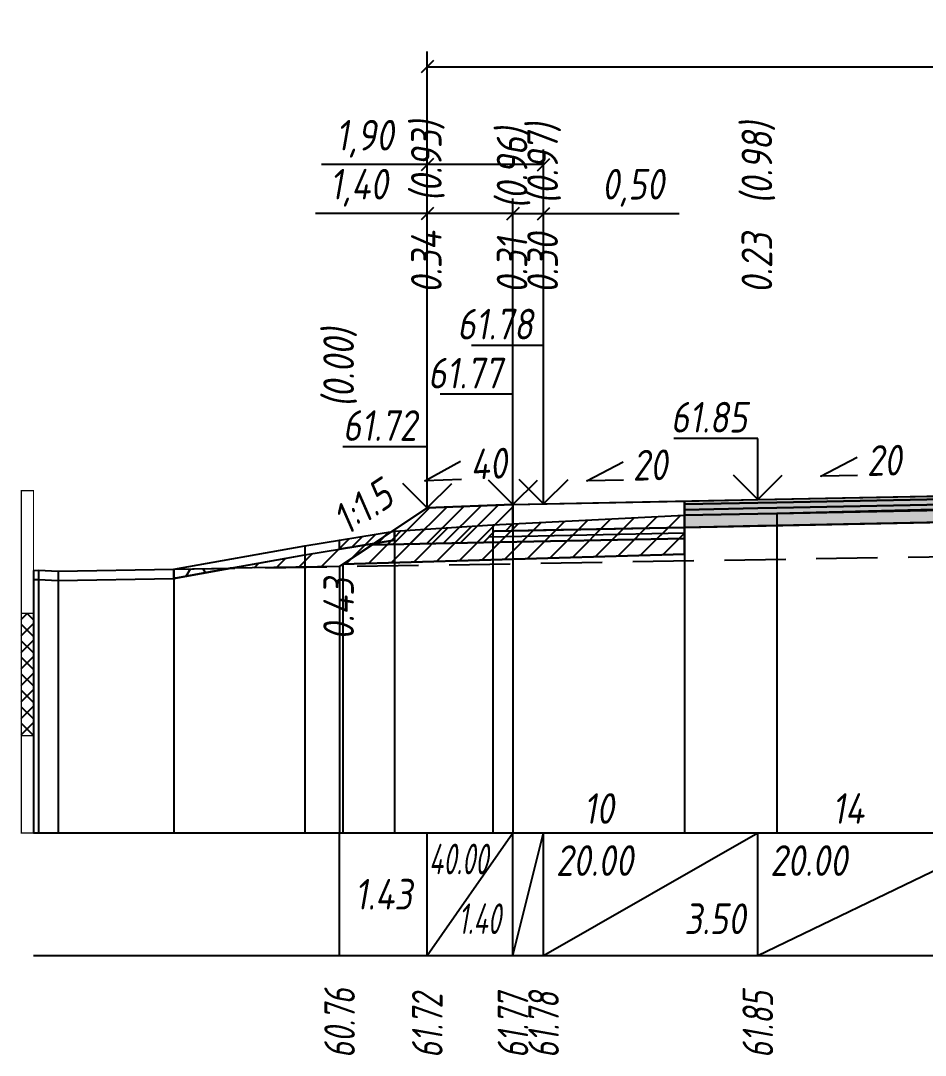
# Model space of a CAD drawing. Extents: x -717 to 1451, y -133302 to 233.
# Drawn here: x 78.9 to 152.8, y -49712.2 to -49627.7 of the extents above; entities that cross this region are included whole.
import ezdxf
from ezdxf.enums import TextEntityAlignment as Align

# ---------------------------------------------------------------- set-up
doc = ezdxf.new("R2010")
doc.units = 0
doc.linetypes.add('штриховая', pattern=[0.75, 0.5, -0.25])
for name, color, linetype in [('Интерполированный поперечник', 2, 'Continuous'), ('Код_514', 1, 'Continuous'), ('Контур_0', 7, 'Continuous'), ('Контур_2521', 7, 'Continuous'), ('Контур_2564', 7, 'Continuous'), ('Контур_2660', 7, 'Continuous'), ('Контур_2665', 7, 'Continuous'), ('Контур_400', 7, 'Continuous'), ('Контур_508', 7, 'Continuous'), ('Контур_512', 7, 'Continuous'), ('Контур_513', 7, 'Continuous'), ('Контур_818', 7, 'Continuous'), ('Красный поперечник', 1, 'Continuous'), ('Линейка абсолютных высот', 7, 'Continuous'), ('Объём_2501', 7, 'Continuous'), ('Объём_2564', 7, 'Continuous'), ('Объём_2650', 7, 'Continuous'), ('Объём_2660', 7, 'Continuous'), ('Объём_2661', 7, 'Continuous'), ('Объём_2665', 7, 'Continuous'), ('Объём_2666', 7, 'Continuous'), ('Объём_2667', 7, 'Continuous'), ('Объём_2668', 7, 'Continuous'), ('Объём_2669', 7, 'Continuous'), ('Объём_2675', 7, 'Continuous'), ('Объём_2753', 7, 'Continuous'), ('Откосы', 7, 'Continuous'), ('Отметки покрытия', 7, 'Continuous'), ('Рабочие отметки', 7, 'Continuous'), ('Рабочие отметки доп.', 7, 'Continuous'), ('Слои выравнивания', 7, 'Continuous'), ('Таблица', 7, 'Continuous'), ('Уклоны проезжей части', 7, 'Continuous'), ('Черный поперечник', 3, 'Continuous')]:
    doc.layers.add(name, color=color, linetype=linetype)
for name, color, linetype, true_color in [('Контур_2540', 2, 'Continuous', 0xffff00), ('Контур_2560', 2, 'Continuous', 0xffff00), ('Контур_2561', 7, 'Continuous', 0xff8040), ('Контур_2562', 3, 'Continuous', 0x00ff00), ('Контур_2563', 7, 'Continuous', 0xff8000), ('Контур_2570', 7, 'Continuous', 0x80ff00), ('Контур_2725', 7, 'Continuous', 0x323232), ('Контур_2736', 4, 'Continuous', 0x00ffff), ('Контур_2737', 4, 'Continuous', 0x00ffff), ('Контур_2738', 4, 'Continuous', 0x00ffff), ('Контур_2739', 4, 'Continuous', 0x00ffff), ('Контур_2741', 4, 'Continuous', 0x00ffff), ('Контур_2742', 4, 'Continuous', 0x00ffff), ('Контур_2743', 4, 'Continuous', 0x00ffff), ('Контур_2744', 7, 'Continuous', 0xa4ffff), ('Контур_2745', 7, 'Continuous', 0xa4ffff), ('Контур_2747', 4, 'Continuous', 0x00ffff), ('Контур_2748', 4, 'Continuous', 0x00ffff), ('Контур_2749', 4, 'Continuous', 0x00ffff), ('Контур_2750', 4, 'Continuous', 0x00ffff), ('Контур_2751', 4, 'Continuous', 0x00ffff), ('Контур_2752', 4, 'Continuous', 0x00ffff), ('Контур_2760', 7, 'Continuous', 0x323232), ('Контур_2761', 7, 'Continuous', 0x323232), ('Контур_2762', 7, 'Continuous', 0x323232), ('Контур_2763', 7, 'Continuous', 0x323232), ('Контур_402', 7, 'Continuous', 0xff6464), ('Контур_703', 4, 'Continuous', 0x00ffff), ('Контур_705', 4, 'Continuous', 0x00ffff), ('Контур_707', 4, 'Continuous', 0x00ffff), ('Контур_720', 131, 'Continuous', 0xaaffff), ('Объём_2500', 7, 'Continuous', 0xc0c0c0), ('Объём_2520', 7, 'Continuous', 0x80ffff), ('Объём_2540', 2, 'Continuous', 0xffff00), ('Объём_2560', 2, 'Continuous', 0xffff00), ('Объём_2561', 7, 'Continuous', 0xff8040), ('Объём_2562', 3, 'Continuous', 0x00ff00), ('Объём_2563', 7, 'Continuous', 0xff8000), ('Объём_2570', 7, 'Continuous', 0x80ff00), ('Объём_2600', 7, 'Continuous', 0x808000), ('Объём_2746', 2, 'Continuous', 0xffff00)]:
    doc.layers.add(name, color=color, linetype=linetype, true_color=true_color)
doc.styles.get("Standard").update_dxf_attribs({"font": 'txt', "height": 2.5})
doc.styles.add('М', font='romand.shx', dxfattribs={"width": 0.8, "oblique": 10, "height": 2.5})
doc.dimstyles.new('ISO-25', dxfattribs={"dimtxt": 2.5, "dimasz": 2.5, "dimexe": 1.25, "dimexo": 0.625, "dimtad": 1, "dimtxsty": 'Standard', "dimcen": 2.5, "dimadec": 0, "dimazin": 0, "dimtfac": 1, "dimtmove": 0, "dimatfit": 3, "dimfxl": 1, "dimarcsym": 0})

# ---------------------------------------------------------------- blocks, each defined once
blk = doc.blocks.new('_Oblique')
at = {"color": 0, "linetype": 'ByBlock', "lineweight": -2}
blk.add_line((-0.5, -0.5), (0.5, 0.5), dxfattribs=at)
blk = doc.blocks.new('*D1179')
at = {"color": 0, "lineweight": -2, "transparency": 16777216}
for p, q in [((112.165, -49666.902), (112.165, -49642.182)), ((119.165, -49666.622), (119.165, -49642.182)), ((112.165, -49643.432), (103.03, -49643.432)), ((119.165, -49643.432), (112.165, -49643.432))]:
    blk.add_line(p, q, dxfattribs=at)
at = {"layer": 'Defpoints', "color": 0, "transparency": 16777216}
for p in [(119.165, -49643.432), (112.165, -49667.527), (119.165, -49667.247)]:
    blk.add_point(p, dxfattribs=at)
at = {"color": 0, "lineweight": -2, "transparency": 16777216, "rotation": 180}
blk.add_blockref('_Oblique', (112.165, -49643.432), dxfattribs=at)
at = {"color": 0, "lineweight": -2, "transparency": 16777216}
blk.add_blockref('_Oblique', (119.165, -49643.432), dxfattribs=at)
at = {"color": 0, "transparency": 16777216, "insert": (106.57, -49641.319), "char_height": 2.5, "width": 8.75, "attachment_point": 5, "style": 'М'}
blk.add_mtext('1,40', dxfattribs=at)
blk = doc.blocks.new('*D1181')
at = {"color": 0, "lineweight": -2, "transparency": 16777216}
for p, q in [((119.165, -49666.622), (119.165, -49642.182)), ((121.665, -49666.572), (121.665, -49642.182)), ((119.165, -49643.432), (121.665, -49643.432)), ((121.665, -49643.432), (132.736, -49643.432))]:
    blk.add_line(p, q, dxfattribs=at)
at = {"layer": 'Defpoints', "color": 0, "transparency": 16777216}
for p in [(121.665, -49643.432), (119.165, -49667.247), (121.665, -49667.197)]:
    blk.add_point(p, dxfattribs=at)
at = {"color": 0, "lineweight": -2, "transparency": 16777216, "rotation": 180}
blk.add_blockref('_Oblique', (119.165, -49643.432), dxfattribs=at)
at = {"color": 0, "lineweight": -2, "transparency": 16777216}
blk.add_blockref('_Oblique', (121.665, -49643.432), dxfattribs=at)
at = {"color": 0, "transparency": 16777216, "insert": (128.974, -49641.319), "char_height": 2.5, "width": 9.16667, "attachment_point": 5, "style": 'М'}
blk.add_mtext('0,50', dxfattribs=at)
blk = doc.blocks.new('*D1184')
at = {"color": 0, "lineweight": -2, "transparency": 16777216}
for p, q in [((112.165, -49666.902), (112.165, -49638.182)), ((121.665, -49666.572), (121.665, -49638.182)), ((112.165, -49639.432), (103.516, -49639.432)), ((121.665, -49639.432), (112.165, -49639.432))]:
    blk.add_line(p, q, dxfattribs=at)
at = {"layer": 'Defpoints', "color": 0, "transparency": 16777216}
for p in [(121.665, -49639.432), (112.165, -49667.527), (121.665, -49667.197)]:
    blk.add_point(p, dxfattribs=at)
at = {"color": 0, "lineweight": -2, "transparency": 16777216, "rotation": 180}
blk.add_blockref('_Oblique', (112.165, -49639.432), dxfattribs=at)
at = {"color": 0, "lineweight": -2, "transparency": 16777216}
blk.add_blockref('_Oblique', (121.665, -49639.432), dxfattribs=at)
at = {"color": 0, "transparency": 16777216, "insert": (107.056, -49637.319), "char_height": 2.5, "width": 8.75, "attachment_point": 5, "style": 'М'}
blk.add_mtext('1,90', dxfattribs=at)
blk = doc.blocks.new('*D1185')
at = {"color": 0, "lineweight": -2, "transparency": 16777216}
for p, q in [((112.165, -49666.902), (112.165, -49630.182)), ((207.665, -49666.902), (207.665, -49630.182)), ((112.165, -49631.432), (207.665, -49631.432))]:
    blk.add_line(p, q, dxfattribs=at)
at = {"layer": 'Defpoints', "color": 0, "transparency": 16777216}
for p in [(207.665, -49631.432), (112.165, -49667.527), (207.665, -49667.527)]:
    blk.add_point(p, dxfattribs=at)
at = {"color": 0, "lineweight": -2, "transparency": 16777216, "rotation": 180}
blk.add_blockref('_Oblique', (112.165, -49631.432), dxfattribs=at)
at = {"color": 0, "lineweight": -2, "transparency": 16777216}
blk.add_blockref('_Oblique', (207.665, -49631.432), dxfattribs=at)
at = {"color": 0, "transparency": 16777216, "insert": (159.915, -49629.319), "char_height": 2.5, "width": 10.41667, "attachment_point": 5, "style": 'М'}
blk.add_mtext('19,10', dxfattribs=at)

msp = doc.modelspace()

# ---------------------------------------------------------------- hatches: boundary and pattern name
at = {"layer": 'Линейка абсолютных высот'}
h = msp.add_hatch(dxfattribs=at)
h.set_pattern_fill('ANSI37', scale=0.3, style=0)
h.set_pattern_definition([(45.0000013, (0, 0), (-0.67351924, 0.673519211), []), (135.0000003, (0, 0), (-0.673519222, -0.67351923), [])])
h.paths.add_polyline_path([(80, -49686.058), (80, -49676.058), (79, -49676.058), (79, -49686.058)])
at = {"layer": 'Объём_2563'}
h = msp.add_hatch(dxfattribs=at)
h.set_pattern_fill('ANSI31', color=256, scale=0.3)
h.paths.add_polyline_path([(112.165, -49667.464), (119.165, -49667.184), (119.165, -49669.334), (117.665, -49669.364), (116.747, -49670.283), (107.665, -49670.464)])
at = {"layer": 'Объём_2570'}
h = msp.add_hatch(dxfattribs=at)
h.set_pattern_fill('ANSI31', color=256, scale=0.2)
h.paths.add_polyline_path([(105, -49670.833), (105, -49670.083), (109.483, -49669.349), (109.483, -49670.099)])
at = {"layer": 'Объём_2600'}
h = msp.add_hatch(dxfattribs=at)
h.set_pattern_fill('ANSI31', color=6, scale=0.4)
h.paths.add_polyline_path([(117.51, -49668.831), (133.176, -49668.054), (133.176, -49671.221), (105.274, -49672.058), (105, -49672.241), (96.064, -49672.389), (102.153, -49671.299), (109.483, -49670.099), (109.483, -49669.349)])
h = msp.add_hatch(dxfattribs=at)
h.set_pattern_fill('HONEY', color=5, scale=0.3)
h.paths.add_polyline_path([(91.448, -49673.215), (91.448, -49672.465), (96.064, -49672.389)])
at = {"layer": 'Слои выравнивания'}
for color, points in [(2, [(133.176, -49666.904), (139.165, -49666.784), (140.715, -49666.753), (155.692, -49666.454), (158.812, -49666.391), (159.915, -49666.369), (159.915, -49666.619), (158.812, -49666.641), (155.692, -49666.704), (140.715, -49667.003), (139.165, -49667.034), (133.176, -49667.154)]), (3, [(133.176, -49667.154), (139.165, -49667.034), (140.715, -49667.003), (155.692, -49666.704), (158.812, -49666.641), (159.915, -49666.619), (159.915, -49667.069), (158.812, -49667.091), (155.692, -49667.154), (140.715, -49667.453), (139.165, -49667.484), (133.176, -49667.604)]), (4, [(133.176, -49667.604), (139.165, -49667.484), (140.715, -49667.453), (155.692, -49667.154), (158.812, -49667.091), (159.915, -49667.069), (159.915, -49667.519), (158.812, -49667.541), (155.692, -49667.604), (140.715, -49667.903), (139.165, -49667.934), (133.176, -49668.054)]), (5, [(133.176, -49668.054), (139.165, -49667.934), (140.715, -49667.903), (155.692, -49667.604), (158.812, -49667.541), (159.915, -49667.519), (159.915, -49668.519), (158.812, -49668.541), (155.692, -49668.604), (140.715, -49668.903), (139.165, -49668.934), (133.176, -49669.054)])]:
    msp.add_hatch(color=color, dxfattribs=at).paths.add_polyline_path(points)

# ---------------------------------------------------------------- linework, layer by layer
at = {"layer": 'Интерполированный поперечник', "linetype": 'штриховая', "ltscale": 10, "flags": 128}
msp.add_lwpolyline([(91.448, -49672.465), (209.71, -49670.513)], dxfattribs=at)
at = {"layer": 'Код_514'}
for p, q in [((105, -49704), (105, -49694)), ((112.165, -49704), (112.165, -49694)), ((112.165, -49704), (119.165, -49694)), ((119.165, -49704), (119.165, -49694)), ((119.165, -49704), (121.665, -49694)), ((121.665, -49704), (121.665, -49694)), ((121.665, -49704), (139.165, -49694)), ((139.165, -49704), (139.165, -49694)), ((139.165, -49704), (159.915, -49694))]:
    msp.add_line(p, q, dxfattribs=at)
at = {"layer": 'Контур_0', "flags": 128}
for points in [[(112.165, -49667.464), (105, -49672.241), (105, -49672.241), (105, -49672.241), (105, -49672.241), (105, -49672.241), (105, -49672.241), (105, -49672.241), (105, -49672.241), (105, -49672.241), (105, -49672.241), (105, -49672.241), (105, -49672.241), (105, -49672.241), (105, -49672.241), (105, -49672.241)], [(112.165, -49667.464), (105, -49672.241), (105, -49672.241), (105, -49672.241), (105, -49672.241), (105, -49672.241), (105, -49672.241), (105, -49672.241), (105, -49672.241), (105, -49672.241), (105, -49672.241), (105, -49672.241), (105, -49672.241), (105, -49672.241), (105, -49672.241), (105, -49672.241), (105, -49672.241), (105, -49672.241), (105, -49672.241), (105, -49672.241), (105, -49672.241), (105, -49672.241), (105, -49672.241), (105, -49672.241), (105, -49672.241), (105, -49672.241), (105, -49672.241), (105, -49672.241), (105, -49672.241), (105, -49672.241)], [(121.665, -49669.284), (119.165, -49669.334), (119.165, -49667.184), (133.176, -49666.904), (133.176, -49669.054), (121.665, -49669.284), (121.665, -49669.284)], [(117.665, -49669.364), (133.176, -49669.054), (133.176, -49669.954), (116.747, -49670.283), (117.665, -49669.364), (117.665, -49669.364)], [(107.665, -49670.464), (116.747, -49670.283), (117.665, -49669.364), (119.165, -49669.334)]]:
    msp.add_lwpolyline(points, dxfattribs=at)
at = {"layer": 'Контур_2521', "color": 250, "flags": 128}
msp.add_lwpolyline([(117.206, -49669.823), (133.176, -49669.504)], dxfattribs=at)
at = {"layer": 'Контур_2540', "flags": 128}
msp.add_lwpolyline([(116.747, -49670.283), (133.176, -49669.954), (133.176, -49671.221), (105.274, -49672.058), (107.665, -49670.464), (116.747, -49670.283), (116.747, -49670.283)], dxfattribs=at)
at = {"layer": 'Контур_2560', "flags": 128}
msp.add_lwpolyline([(112.165, -49667.464), (112.165, -49667.464), (112.165, -49667.464), (119.165, -49667.184)], dxfattribs=at)
at = {"layer": 'Контур_2561', "flags": 128}
msp.add_lwpolyline([(119.165, -49667.184), (119.165, -49667.184), (112.165, -49667.464), (112.165, -49667.464), (119.165, -49667.184)], dxfattribs=at)
at = {"layer": 'Контур_2562', "flags": 128}
msp.add_lwpolyline([(112.165, -49667.464), (112.165, -49667.464), (112.165, -49667.464), (112.165, -49667.464), (112.165, -49667.464)], dxfattribs=at)
at = {"layer": 'Контур_2563', "flags": 128}
msp.add_lwpolyline([(112.165, -49667.464), (119.165, -49667.184), (119.165, -49669.334), (117.665, -49669.364), (116.747, -49670.283), (107.665, -49670.464), (112.165, -49667.464), (112.165, -49667.464)], dxfattribs=at)
at = {"layer": 'Контур_2564', "flags": 128}
msp.add_lwpolyline([(112.165, -49667.464), (119.165, -49667.184)], dxfattribs=at)
at = {"layer": 'Контур_2570', "flags": 128}
msp.add_lwpolyline([(80, -49673.314), (80.41, -49673.296), (82.025, -49673.382), (91.448, -49673.215), (91.448, -49673.215), (102.153, -49671.299), (109.483, -49670.099), (109.483, -49669.349), (117.51, -49668.831), (133.176, -49668.054), (140.715, -49667.875), (155.692, -49667.496), (159.915, -49667.557), (171.038, -49667.719), (178.952, -49667.866), (193.088, -49668.851), (201.285, -49669.198), (201.285, -49669.948), (206.608, -49670.789), (209.71, -49671.263), (209.71, -49671.263), (214.049, -49670.944), (243.672, -49668.879), (251.478, -49668.562)], dxfattribs=at)
at = {"layer": 'Контур_2660', "flags": 128}
msp.add_lwpolyline([(105.274, -49672.058), (133.176, -49671.221)], dxfattribs=at)
at = {"layer": 'Контур_2665', "flags": 128}
msp.add_lwpolyline([(112.165, -49667.464), (112.165, -49667.464)], dxfattribs=at)
at = {"layer": 'Контур_2725', "flags": 128}
msp.add_lwpolyline([(133.176, -49669.054), (139.165, -49668.934), (140.715, -49668.903), (155.692, -49668.604), (158.812, -49668.541), (159.915, -49668.519), (166.922, -49668.659), (171.038, -49668.742), (178.952, -49668.9)], dxfattribs=at)
at = {"layer": 'Контур_2736', "flags": 128}
msp.add_lwpolyline([(112.165, -49667.464), (105, -49672.241)], dxfattribs=at)
at = {"layer": 'Контур_2737', "flags": 128}
msp.add_lwpolyline([(105, -49672.241), (105, -49672.241)], dxfattribs=at)
at = {"layer": 'Контур_2738', "flags": 128}
msp.add_lwpolyline([(105, -49672.241), (105, -49672.241)], dxfattribs=at)
at = {"layer": 'Контур_2739', "flags": 128}
msp.add_lwpolyline([(105, -49672.241), (105, -49672.241)], dxfattribs=at)
at = {"layer": 'Контур_2741', "flags": 128}
msp.add_lwpolyline([(105, -49672.241), (105, -49672.241)], dxfattribs=at)
at = {"layer": 'Контур_2742', "flags": 128}
msp.add_lwpolyline([(105, -49672.241), (105, -49672.241)], dxfattribs=at)
at = {"layer": 'Контур_2743', "flags": 128}
msp.add_lwpolyline([(105, -49672.241), (105, -49672.241)], dxfattribs=at)
at = {"layer": 'Контур_2744', "flags": 128}
msp.add_lwpolyline([(105, -49672.241), (105, -49672.241)], dxfattribs=at)
msp.add_lwpolyline([(105, -49672.241), (105, -49672.241)], dxfattribs=at)
msp.add_lwpolyline([(105, -49672.241), (105, -49672.241)], dxfattribs=at)
msp.add_lwpolyline([(105, -49672.241), (105, -49672.241)], dxfattribs=at)
msp.add_lwpolyline([(105, -49672.241), (105, -49672.241)], dxfattribs=at)
msp.add_lwpolyline([(105, -49672.241), (105, -49672.241)], dxfattribs=at)
at = {"layer": 'Контур_2745', "flags": 128}
msp.add_lwpolyline([(105, -49672.241), (105, -49672.241)], dxfattribs=at)
msp.add_lwpolyline([(105, -49672.241), (105, -49672.241)], dxfattribs=at)
msp.add_lwpolyline([(105, -49672.241), (105, -49672.241)], dxfattribs=at)
msp.add_lwpolyline([(105, -49672.241), (105, -49672.241)], dxfattribs=at)
msp.add_lwpolyline([(105, -49672.241), (105, -49672.241)], dxfattribs=at)
msp.add_lwpolyline([(105, -49672.241), (105, -49672.241)], dxfattribs=at)
at = {"layer": 'Контур_2747', "flags": 128}
msp.add_lwpolyline([(105, -49672.241), (105, -49672.241)], dxfattribs=at)
at = {"layer": 'Контур_2748', "flags": 128}
msp.add_lwpolyline([(105, -49672.241), (105, -49672.241)], dxfattribs=at)
at = {"layer": 'Контур_2749', "flags": 128}
msp.add_lwpolyline([(105, -49672.241), (105, -49672.241)], dxfattribs=at)
at = {"layer": 'Контур_2750', "flags": 128}
msp.add_lwpolyline([(105, -49672.241), (105, -49672.241)], dxfattribs=at)
at = {"layer": 'Контур_2751', "flags": 128}
msp.add_lwpolyline([(105, -49672.241), (105, -49672.241)], dxfattribs=at)
at = {"layer": 'Контур_2752', "flags": 128}
msp.add_lwpolyline([(105, -49672.241), (105, -49672.241)], dxfattribs=at)
at = {"layer": 'Контур_2760', "flags": 128}
msp.add_lwpolyline([(133.176, -49666.904), (139.165, -49666.784), (140.715, -49666.753), (155.692, -49666.454), (158.812, -49666.391), (159.915, -49666.369), (166.922, -49666.509), (171.038, -49666.592), (178.952, -49666.75)], dxfattribs=at)
at = {"layer": 'Контур_2761', "flags": 128}
msp.add_lwpolyline([(133.176, -49667.154), (139.165, -49667.034), (140.715, -49667.003), (155.692, -49666.704), (158.812, -49666.641), (159.915, -49666.619), (166.922, -49666.759), (171.038, -49666.842), (178.952, -49667)], dxfattribs=at)
at = {"layer": 'Контур_2762', "flags": 128}
msp.add_lwpolyline([(133.176, -49667.604), (139.165, -49667.484), (140.715, -49667.453), (155.692, -49667.154), (158.812, -49667.091), (159.915, -49667.069), (166.922, -49667.209), (171.038, -49667.292), (178.952, -49667.45)], dxfattribs=at)
at = {"layer": 'Контур_2763', "flags": 128}
msp.add_lwpolyline([(133.176, -49668.054), (139.165, -49667.934), (140.715, -49667.903), (155.692, -49667.604), (158.812, -49667.541), (159.915, -49667.519), (166.922, -49667.659), (171.038, -49667.742), (178.952, -49667.9)], dxfattribs=at)
at = {"layer": 'Контур_400', "flags": 128}
msp.add_lwpolyline([(119.165, -49667.184), (121.665, -49667.134), (121.665, -49667.134), (121.665, -49667.134), (121.665, -49667.134), (121.665, -49667.134), (121.665, -49667.134), (139.165, -49666.784), (159.915, -49666.369)], dxfattribs=at)
at = {"layer": 'Контур_402', "flags": 128}
msp.add_lwpolyline([(105.274, -49672.058), (133.176, -49671.221), (133.176, -49669.054), (159.915, -49668.519), (178.952, -49668.9), (178.952, -49670.99), (214.557, -49672.058)], dxfattribs=at)
at = {"layer": 'Контур_508', "flags": 128}
msp.add_lwpolyline([(105, -49672.241), (105.274, -49672.058), (133.176, -49671.221), (133.176, -49669.054), (159.915, -49668.519), (178.952, -49668.9), (178.952, -49670.99), (214.557, -49672.058), (217.469, -49674), (219.469, -49674), (226.478, -49669.327)], dxfattribs=at)
at = {"layer": 'Контур_512', "flags": 128}
msp.add_lwpolyline([(105, -49672.241), (105.274, -49672.058), (133.176, -49671.221)], dxfattribs=at)
at = {"layer": 'Контур_513', "flags": 128}
msp.add_lwpolyline([(105, -49672.241), (105.274, -49672.058), (133.176, -49671.221), (133.176, -49669.054), (159.915, -49668.519), (178.952, -49668.9), (178.952, -49670.99), (214.557, -49672.058), (217.469, -49674), (219.469, -49674), (226.478, -49669.327)], dxfattribs=at)
at = {"layer": 'Контур_703', "flags": 128}
for points in [[(112.165, -49667.464), (105, -49672.241)], [(105, -49672.241), (105, -49672.241)]]:
    msp.add_lwpolyline(points, dxfattribs=at)
at = {"layer": 'Контур_705', "flags": 128}
msp.add_lwpolyline([(105, -49672.241), (105, -49672.241)], dxfattribs=at)
at = {"layer": 'Контур_707', "flags": 128}
msp.add_lwpolyline([(105, -49672.241), (105, -49672.241)], dxfattribs=at)
at = {"layer": 'Контур_720', "flags": 128}
msp.add_lwpolyline([(105, -49672.241), (105, -49672.241)], dxfattribs=at)
at = {"layer": 'Контур_818', "flags": 128}
msp.add_lwpolyline([(105, -49670.833), (109.483, -49670.099), (109.483, -49669.349), (117.51, -49668.831), (133.176, -49668.054), (140.715, -49667.875), (155.692, -49667.496), (159.915, -49667.557), (171.038, -49667.719), (178.952, -49667.866), (193.088, -49668.851), (201.285, -49669.198), (201.285, -49669.948), (206.608, -49670.789), (209.71, -49671.263), (209.71, -49671.263), (214.049, -49670.944), (226.478, -49670.077)], dxfattribs=at)
at = {"layer": 'Красный поперечник'}
for p, q in [((121.665, -49667.134), (139.165, -49666.784)), ((139.165, -49666.784), (159.915, -49666.369)), ((105, -49672.241), (112.165, -49667.464)), ((112.165, -49667.464), (119.165, -49667.184)), ((119.165, -49667.184), (121.665, -49667.134)), ((133.176, -49671.221), (133.176, -49694)), ((105, -49672.241), (105, -49694)), ((105.274, -49672.058), (105.274, -49694))]:
    msp.add_line(p, q, dxfattribs=at)
at = {"layer": 'Линейка абсолютных высот', "color": 7, "const_width": 0.1, "flags": 128}
for points in [[(80, -49676.058), (80, -49666.058), (79, -49666.058), (79, -49676.058), (80, -49676.058)], [(80, -49686.058), (80, -49676.058), (79, -49676.058), (79, -49686.058), (80, -49686.058)], [(80, -49694), (80, -49686.058), (79, -49686.058), (79, -49694), (80, -49694)]]:
    msp.add_lwpolyline(points, dxfattribs=at)
at = {"layer": 'Объём_2500', "flags": 128}
msp.add_lwpolyline([(121.665, -49669.284), (119.165, -49669.334), (119.165, -49667.184), (133.176, -49666.904), (133.176, -49669.054), (121.665, -49669.284), (121.665, -49669.284)], dxfattribs=at)
at = {"layer": 'Объём_2501', "flags": 128}
msp.add_lwpolyline([(119.165, -49667.184), (121.665, -49667.134), (121.665, -49667.134), (121.665, -49667.134), (121.665, -49667.134), (121.665, -49667.134), (121.665, -49667.134), (139.165, -49666.784), (159.915, -49666.369)], dxfattribs=at)
at = {"layer": 'Объём_2520', "color": 250, "flags": 128}
msp.add_lwpolyline([(117.665, -49669.364), (133.176, -49669.054), (133.176, -49669.954), (116.747, -49670.283), (117.665, -49669.364), (117.665, -49669.364)], dxfattribs=at)
at = {"layer": 'Объём_2540', "flags": 128}
msp.add_lwpolyline([(116.747, -49670.283), (133.176, -49669.954), (133.176, -49671.221), (105.274, -49672.058), (107.665, -49670.464), (116.747, -49670.283), (116.747, -49670.283)], dxfattribs=at)
at = {"layer": 'Объём_2560', "flags": 128}
msp.add_lwpolyline([(112.165, -49667.464), (112.165, -49667.464), (112.165, -49667.464), (119.165, -49667.184)], dxfattribs=at)
at = {"layer": 'Объём_2561', "flags": 128}
msp.add_lwpolyline([(119.165, -49667.184), (119.165, -49667.184), (112.165, -49667.464), (112.165, -49667.464), (119.165, -49667.184)], dxfattribs=at)
at = {"layer": 'Объём_2562', "flags": 128}
msp.add_lwpolyline([(112.165, -49667.464), (112.165, -49667.464), (112.165, -49667.464), (112.165, -49667.464), (112.165, -49667.464)], dxfattribs=at)
at = {"layer": 'Объём_2563', "color": 250, "flags": 128}
msp.add_lwpolyline([(112.165, -49667.464), (119.165, -49667.184), (119.165, -49669.334), (117.665, -49669.364), (116.747, -49670.283), (107.665, -49670.464), (112.165, -49667.464), (112.165, -49667.464)], dxfattribs=at)
at = {"layer": 'Объём_2564', "flags": 128}
msp.add_lwpolyline([(112.165, -49667.464), (119.165, -49667.184)], dxfattribs=at)
at = {"layer": 'Объём_2570', "flags": 128}
msp.add_lwpolyline([(105, -49670.833), (105, -49670.083), (109.483, -49669.349), (109.483, -49670.099), (105, -49670.833), (105, -49670.833)], dxfattribs=at)
at = {"layer": 'Объём_2600', "color": 5, "flags": 128}
msp.add_lwpolyline([(91.448, -49673.215), (91.448, -49672.465), (96.064, -49672.389), (91.448, -49673.215), (91.448, -49673.215)], dxfattribs=at)
at = {"layer": 'Объём_2650', "color": 6, "flags": 128}
msp.add_lwpolyline([(117.51, -49668.831), (133.176, -49668.054), (133.176, -49671.221), (105.274, -49672.058), (105, -49672.241), (96.064, -49672.389), (102.153, -49671.299), (109.483, -49670.099), (109.483, -49669.349), (117.51, -49668.831), (117.51, -49668.831)], dxfattribs=at)
at = {"layer": 'Объём_2660', "flags": 128}
msp.add_lwpolyline([(105.274, -49672.058), (133.176, -49671.221)], dxfattribs=at)
at = {"layer": 'Объём_2661', "flags": 128}
msp.add_lwpolyline([(112.165, -49667.464), (105, -49672.241)], dxfattribs=at)
at = {"layer": 'Объём_2665', "flags": 128}
msp.add_lwpolyline([(112.165, -49667.464), (112.165, -49667.464)], dxfattribs=at)
at = {"layer": 'Объём_2666', "flags": 128}
msp.add_lwpolyline([(112.165, -49667.464), (105, -49672.241)], dxfattribs=at)
at = {"layer": 'Объём_2667', "flags": 128}
msp.add_lwpolyline([(105, -49672.241), (105, -49672.241)], dxfattribs=at)
msp.add_lwpolyline([(105, -49672.241), (105, -49672.241)], dxfattribs=at)
at = {"layer": 'Объём_2668', "flags": 128}
msp.add_lwpolyline([(105, -49672.241), (105, -49672.241)], dxfattribs=at)
msp.add_lwpolyline([(105, -49672.241), (105, -49672.241)], dxfattribs=at)
at = {"layer": 'Объём_2669', "flags": 128}
msp.add_lwpolyline([(105, -49672.241), (105, -49672.241)], dxfattribs=at)
msp.add_lwpolyline([(105, -49672.241), (105, -49672.241)], dxfattribs=at)
at = {"layer": 'Объём_2675', "flags": 128}
msp.add_lwpolyline([(105, -49672.241), (105, -49672.241)], dxfattribs=at)
msp.add_lwpolyline([(105, -49672.241), (105, -49672.241)], dxfattribs=at)
msp.add_lwpolyline([(105, -49672.241), (105, -49672.241)], dxfattribs=at)
msp.add_lwpolyline([(105, -49672.241), (105, -49672.241)], dxfattribs=at)
msp.add_lwpolyline([(105, -49672.241), (105, -49672.241)], dxfattribs=at)
msp.add_lwpolyline([(105, -49672.241), (105, -49672.241)], dxfattribs=at)
msp.add_lwpolyline([(105, -49672.241), (105, -49672.241)], dxfattribs=at)
msp.add_lwpolyline([(105, -49672.241), (105, -49672.241)], dxfattribs=at)
msp.add_lwpolyline([(105, -49672.241), (105, -49672.241)], dxfattribs=at)
msp.add_lwpolyline([(105, -49672.241), (105, -49672.241)], dxfattribs=at)
msp.add_lwpolyline([(105, -49672.241), (105, -49672.241)], dxfattribs=at)
msp.add_lwpolyline([(105, -49672.241), (105, -49672.241)], dxfattribs=at)
at = {"layer": 'Объём_2746', "flags": 128}
msp.add_lwpolyline([(109.483, -49670.099), (109.483, -49669.349), (117.51, -49668.831), (133.176, -49668.054), (133.176, -49671.221), (105.274, -49672.058), (107.8, -49670.374), (109.483, -49670.099), (109.483, -49670.099)], dxfattribs=at)
at = {"layer": 'Объём_2753', "flags": 128}
msp.add_lwpolyline([(133.176, -49666.904), (133.176, -49666.904)], dxfattribs=at)
at = {"layer": 'Откосы', "color": 1, "flags": 128}
for points in [[(147.315, -49664.81), (144.315, -49664.87), (147.285, -49663.31)], [(114.95, -49665.13), (111.952, -49665.25), (114.89, -49663.631)], [(128.19, -49665.192), (125.19, -49665.252), (128.16, -49663.693)]]:
    msp.add_lwpolyline(points, dxfattribs=at)
at = {"layer": 'Отметки покрытия', "color": 1}
for p, q in [((121.665, -49654.184), (115.765, -49654.184)), ((121.665, -49667.134), (121.665, -49654.184)), ((119.165, -49658.184), (113.215, -49658.184)), ((119.165, -49667.184), (119.165, -49658.184)), ((112.165, -49662.464), (105.265, -49662.464)), ((112.165, -49667.464), (112.165, -49662.464)), ((139.165, -49661.784), (132.315, -49661.784)), ((139.165, -49666.784), (139.165, -49661.784)), ((139.165, -49666.784), (137.165, -49664.784)), ((139.165, -49666.784), (141.165, -49664.784)), ((112.165, -49667.464), (110.165, -49665.464)), ((112.165, -49667.464), (114.165, -49665.464)), ((119.165, -49667.184), (117.165, -49665.184)), ((119.165, -49667.184), (121.165, -49665.184)), ((121.665, -49667.134), (119.665, -49665.134)), ((121.665, -49667.134), (123.665, -49665.134))]:
    msp.add_line(p, q, dxfattribs=at)
at = {"layer": 'Слои выравнивания'}
for p, q in [((119.165, -49667.184), (119.165, -49694)), ((133.176, -49666.904), (133.176, -49694))]:
    msp.add_line(p, q, dxfattribs=at)
at = {"layer": 'Слои выравнивания', "color": 2, "flags": 128}
msp.add_lwpolyline([(133.176, -49666.904), (139.165, -49666.784), (140.715, -49666.753), (155.692, -49666.454), (158.812, -49666.391), (159.915, -49666.369), (159.915, -49666.619), (158.812, -49666.641), (155.692, -49666.704), (140.715, -49667.003), (139.165, -49667.034), (133.176, -49667.154)], close=True, dxfattribs=at)
at = {"layer": 'Слои выравнивания', "color": 3, "flags": 128}
msp.add_lwpolyline([(133.176, -49667.154), (139.165, -49667.034), (140.715, -49667.003), (155.692, -49666.704), (158.812, -49666.641), (159.915, -49666.619), (159.915, -49667.069), (158.812, -49667.091), (155.692, -49667.154), (140.715, -49667.453), (139.165, -49667.484), (133.176, -49667.604)], close=True, dxfattribs=at)
at = {"layer": 'Слои выравнивания', "color": 4, "flags": 128}
msp.add_lwpolyline([(133.176, -49667.604), (139.165, -49667.484), (140.715, -49667.453), (155.692, -49667.154), (158.812, -49667.091), (159.915, -49667.069), (159.915, -49667.519), (158.812, -49667.541), (155.692, -49667.604), (140.715, -49667.903), (139.165, -49667.934), (133.176, -49668.054)], close=True, dxfattribs=at)
at = {"layer": 'Слои выравнивания', "color": 5, "flags": 128}
msp.add_lwpolyline([(133.176, -49668.054), (139.165, -49667.934), (140.715, -49667.903), (155.692, -49667.604), (158.812, -49667.541), (159.915, -49667.519), (159.915, -49668.519), (158.812, -49668.541), (155.692, -49668.604), (140.715, -49668.903), (139.165, -49668.934), (133.176, -49669.054)], close=True, dxfattribs=at)
at = {"layer": 'Таблица'}
for p, q in [((80, -49694), (251.478, -49694)), ((80, -49704), (251.478, -49704))]:
    msp.add_line(p, q, dxfattribs=at)
at = {"layer": 'Черный поперечник', "color": 7}
for p, q in [((133.176, -49668.054), (133.176, -49694)), ((140.715, -49667.875), (140.715, -49694)), ((117.51, -49668.831), (117.51, -49694)), ((109.483, -49669.349), (109.483, -49694)), ((102.153, -49670.549), (102.153, -49694)), ((80, -49672.564), (80, -49694)), ((80.41, -49672.546), (80.41, -49694)), ((82.025, -49672.632), (82.025, -49694)), ((91.448, -49672.465), (91.448, -49694))]:
    msp.add_line(p, q, dxfattribs=at)
at = {"layer": 'Черный поперечник', "flags": 128}
msp.add_lwpolyline([(80, -49672.564), (80.41, -49672.546), (82.025, -49672.632), (91.448, -49672.465), (102.153, -49670.549), (109.483, -49669.349), (117.51, -49668.831), (133.176, -49668.054), (140.715, -49667.875), (155.692, -49667.496), (159.915, -49667.557), (171.038, -49667.719), (178.952, -49667.866), (193.088, -49668.851), (201.285, -49669.198), (206.608, -49670.039), (209.71, -49670.513), (214.049, -49670.194), (243.672, -49668.129), (251.478, -49667.812)], dxfattribs=at)

# ---------------------------------------------------------------- texts
at = {"layer": 'Код_514', "style": 'М', "oblique": 10}
for s, width, p in [('40.00', 0.6, (112.288, -49694.875)), ('20.00', 0.8, (122.665, -49695)), ('20.00', 0.8, (140.165, -49695))]:
    msp.add_text(s, height=2.5, dxfattribs=dict(at, width=width)).set_placement(p, align=Align.TOP_LEFT)
at = {"layer": 'Код_514', "style": 'М', "oblique": 10, "width": 0.8}
msp.add_text('1.43', height=2.5, dxfattribs=at).set_placement((108.583, -49699), align=Align.MIDDLE_CENTER)
at = {"layer": 'Код_514', "style": 'М', "oblique": 10}
for s, width, p in [('1.40', 0.6, (118.165, -49703)), ('3.50', 0.8, (138.165, -49703))]:
    msp.add_text(s, height=2.5, dxfattribs=dict(at, width=width)).set_placement(p, align=Align.BOTTOM_RIGHT)
at = {"layer": 'Код_514', "style": 'М', "oblique": 10, "width": 0.7}
for s, p in [('60.76', (105, -49712.382)), ('61.72', (112.165, -49712.382)), ('61.77', (119.165, -49712.382)), ('61.78', (121.665, -49712.382)), ('61.85', (139.165, -49712.382))]:
    msp.add_text(s, height=2.5, rotation=90, dxfattribs=at).set_placement(p, align=Align.MIDDLE_LEFT)
at = {"layer": 'Отметки покрытия', "color": 1, "style": 'М', "oblique": 10, "width": 0.8}
for s, p in [('61.78', (120.806, -49654.453)), ('61.77', (118.306, -49658.453)), ('61.85', (138.306, -49662.053)), ('61.72', (111.306, -49662.733))]:
    msp.add_text(s, height=2.5, dxfattribs=at).set_placement(p, align=Align.BOTTOM_RIGHT)
at = {"layer": 'Рабочие отметки', "color": 1, "style": 'М', "oblique": 10, "width": 0.8}
for s, p in [('0.34', (112.087, -49649.934)), ('0.23', (139.087, -49649.934)), ('0.31', (119.087, -49649.934)), ('0.30', (121.587, -49649.934))]:
    msp.add_text(s, height=2.5, rotation=90, dxfattribs=at).set_placement(p, align=Align.MIDDLE_LEFT)
msp.add_text('0.43', height=2.5, rotation=90, dxfattribs=at).set_placement((104.922, -49673.172), align=Align.MIDDLE_RIGHT)
at = {"layer": 'Рабочие отметки доп.', "color": 1, "style": 'М', "oblique": 10, "width": 0.8}
for s, p in [('(0.93)', (112.087, -49642.434)), ('(0.96)', (119.087, -49643.034)), ('(0.97)', (121.587, -49642.634)), ('(0.98)', (139.087, -49642.634)), ('(0.00)', (104.922, -49659.226))]:
    msp.add_text(s, height=2.5, rotation=90, dxfattribs=at).set_placement(p, align=Align.MIDDLE_LEFT)
at = {"layer": 'Слои выравнивания', "style": 'М', "oblique": 10, "width": 0.8}
for s, p in [('10', (126.171, -49694)), ('14', (146.546, -49694))]:
    msp.add_text(s, height=2.5, dxfattribs=at).set_placement(p, align=Align.BOTTOM_CENTER)
at = {"layer": 'Уклоны проезжей части', "color": 1, "style": 'М', "oblique": 10, "width": 0.8}
for s, rotation, p in [('40', 2.29061, (117.254, -49665.846)), ('20', 1.14576, (149.52, -49665.577)), ('20', 1.14576, (130.395, -49665.959)), ('1:1.5', 33.69007, (108.028, -49669.021))]:
    msp.add_text(s, height=2.5, rotation=rotation, dxfattribs=at).set_placement(p, align=Align.BOTTOM_CENTER)

# ---------------------------------------------------------------- dimensions: what is measured, and where the dimension line sits
at = {"color": 5}
dim = msp.add_linear_dim(base=(207.665, -49631.432), p1=(112.165, -49667.527), p2=(207.665, -49667.527), angle=180, dimstyle='ISO-25', override={"dimasz": 1, "dimlfac": 0.2, "dimzin": 0, "dimtxsty": 'М', "dimblk1": 'Oblique', "dimblk2": 'Oblique', "dimsah": 1}, dxfattribs=at)
dim.commit()
dim.dimension.update_dxf_attribs({"geometry": '*D1185', "text_midpoint": (159.915, -49629.319)})
for base, p1, p2, picture, middle in [((121.665, -49639.432), (112.165, -49667.527), (121.665, -49667.197), '*D1184', (107.056, -49639.432)), ((119.165, -49643.432), (112.165, -49667.527), (119.165, -49667.247), '*D1179', (106.57, -49643.432)), ((121.665, -49643.432), (119.165, -49667.247), (121.665, -49667.197), '*D1181', (128.974, -49643.432))]:
    dim = msp.add_linear_dim(base=base, p1=p1, p2=p2, angle=180, dimstyle='ISO-25', override={"dimasz": 1, "dimlfac": 0.2, "dimzin": 0, "dimtxsty": 'М', "dimblk1": 'Oblique', "dimblk2": 'Oblique', "dimsah": 1}, dxfattribs=at)
    dim.commit()
    dim.dimension.update_dxf_attribs({"geometry": picture, "text_midpoint": middle, "dimtype": 160})

doc.saveas('drawing.dxf')
